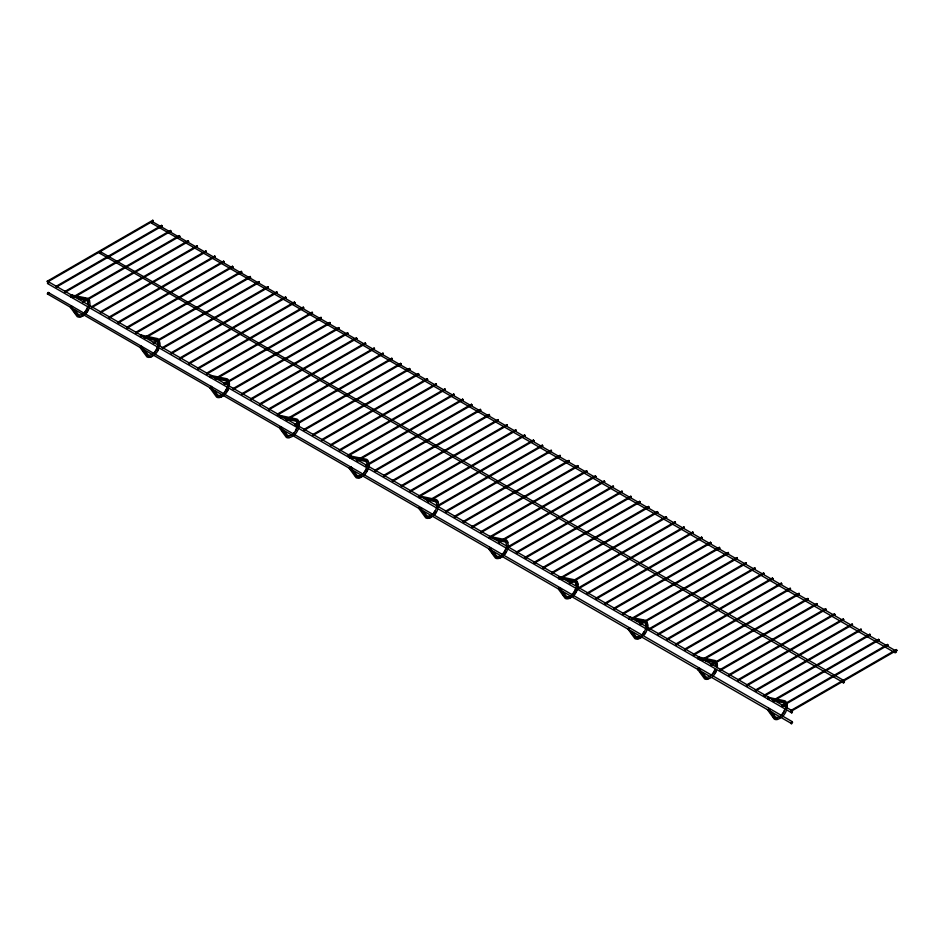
<?xml version="1.0" encoding="UTF-8"?>
<svg xmlns="http://www.w3.org/2000/svg" width="944" height="944" viewBox="0 0 944 944"><rect width="100%" height="100%" fill="white"/><g stroke="black" fill="none" stroke-linecap="round" stroke-linejoin="round"><path stroke-width="1.42" d="M70.611 295.519L70.977 297.053L73.844 297.643M210.028 376.007L210.394 377.553L211.692 376.963M281.406 417.213L280.309 415.643M419.16 496.745L419.525 498.29L420.823 497.712M699.669 658.7L699.303 657.154L698.005 657.744M47.377 283.058L48.793 281.56L48.793 282.917L47.613 283.589L791.78 712.838L792.37 712.224L792.37 710.867L48.203 281.619M48.793 293.773L47.377 293.914L48.203 292.475L49.029 292.959M100.206 253.511L99.38 253.027L100.206 251.588L100.796 252.886M152.22 223.48L151.63 222.182L153.046 222.052M792.618 722.266L791.202 723.753L791.202 722.408L792.37 721.723L48.203 292.475M894.971 652.304L896.387 650.817L896.387 652.174L895.207 652.847L151.382 223.008M211.692 387.831L211.586 386.462L210.783 386.379M698.005 668.6L698.112 669.969L704.613 678.878A10.573 6.101 -60 0 0 707.965 679.173M47.2 281.241L47.908 281.985L47.2 281.241L152.798 220.271L153.093 221.262L152.798 220.271M56.05 286.351L56.758 287.094L56.05 286.351L161.648 225.38L161.943 226.371L161.648 225.38M64.9 291.46L65.608 292.203L64.9 291.46L170.51 230.489L170.805 231.481L170.51 230.489M73.762 296.569L74.47 297.325L73.762 296.569L179.36 235.599L179.655 236.59L179.36 235.599M82.612 301.679L83.32 302.434L82.612 301.679L188.21 240.708L188.505 241.699L188.21 240.708M91.462 306.788L92.17 307.543L91.462 306.788L197.06 245.829L197.355 246.809L197.06 245.829M100.312 311.909L101.02 312.653L100.312 311.909L205.91 250.939L206.205 251.918L205.91 250.939M109.162 317.019L109.87 317.762L109.162 317.019L214.772 256.048L215.055 257.028L214.772 256.048M118.012 322.128L118.732 322.872L118.012 322.128L223.622 261.158L223.917 262.149L223.622 261.158M126.874 327.238L127.582 327.981L126.874 327.238L232.472 266.267L232.767 267.258L232.472 266.267M135.724 332.347L136.432 333.09L135.724 332.347L241.322 271.376L241.617 272.368L241.322 271.376M144.574 337.456L145.282 338.2L144.574 337.456L250.172 276.486L250.467 277.477L250.172 276.486M153.424 342.566L154.132 343.321L153.424 342.566L259.034 281.595L259.317 282.586L259.034 281.595M162.274 347.675L162.982 348.43L162.274 347.675L267.884 286.716L268.179 287.696L267.884 286.716M171.135 352.785L171.843 353.54L171.135 352.785L276.734 291.826L277.029 292.805L276.734 291.826M179.985 357.906L180.693 358.649L179.985 357.906L285.584 296.935L285.879 297.915L285.584 296.935M188.835 363.015L189.543 363.759L188.835 363.015L294.434 302.045L294.729 303.036L294.434 302.045M197.685 368.125L198.393 368.868L197.685 368.125L303.284 307.154L303.579 308.145L303.284 307.154M206.535 373.234L207.243 373.977L206.535 373.234L312.145 312.263L312.429 313.255L312.145 312.263M215.397 378.343L216.105 379.087L215.397 378.343L320.995 317.373L321.29 318.364L320.995 317.373M224.247 383.453L224.955 384.208L224.247 383.453L329.845 322.482L330.14 323.473L329.845 322.482M233.097 388.562L233.805 389.317L233.097 388.562L338.695 327.592L338.99 328.583L338.695 327.592M241.947 393.672L242.655 394.427L241.947 393.672L347.545 332.713L347.84 333.692L347.545 332.713M250.797 398.781L251.505 399.536L250.797 398.781L356.407 337.822L356.69 338.802L356.407 337.822M259.647 403.902L260.355 404.646L259.647 403.902L365.257 342.932L365.552 343.911L365.257 342.932M268.509 409.012L269.217 409.755L268.509 409.012L374.107 348.041L374.402 349.032L374.107 348.041M277.359 414.121L278.067 414.864L277.359 414.121L382.957 353.15L383.252 354.142L382.957 353.15M286.209 419.23L286.917 419.974L286.209 419.23L391.807 358.26L392.102 359.251L391.807 358.26M295.059 424.34L295.767 425.083L295.059 424.34L400.657 363.369L400.952 364.36L400.657 363.369M303.909 429.449L304.617 430.204L303.909 429.449L409.519 368.479L409.814 369.47L409.519 368.479M312.771 434.559L313.479 435.314L312.771 434.559L418.369 373.588L418.664 374.579L418.369 373.588M321.621 439.668L322.329 440.423L321.621 439.668L427.219 378.709L427.514 379.689L427.219 378.709M330.471 444.789L331.179 445.533L330.471 444.789L436.069 383.819L436.364 384.798L436.069 383.819M339.321 449.899L340.029 450.642L339.321 449.899L444.919 388.928L445.214 389.907L444.919 388.928M348.171 455.008L348.879 455.751L348.171 455.008L453.781 394.037L454.064 395.029L453.781 394.037M357.021 460.117L357.741 460.861L357.021 460.117L462.631 399.147L462.926 400.138L462.631 399.147M365.883 465.227L366.591 465.97L365.883 465.227L471.481 404.256L471.776 405.247L471.481 404.256M374.733 470.336L375.441 471.08L374.733 470.336L480.331 409.366L480.626 410.357L480.331 409.366M383.583 475.446L384.291 476.201L383.583 475.446L489.181 414.475L489.476 415.466L489.181 414.475M392.433 480.555L393.141 481.31L392.433 480.555L498.043 419.596L498.326 420.576L498.043 419.596M401.283 485.664L401.991 486.42L401.283 485.664L506.893 424.706L507.188 425.685L506.893 424.706M410.144 490.786L410.852 491.529L410.144 490.786L515.743 429.815L516.038 430.794L515.743 429.815M418.994 495.895L419.702 496.638L418.994 495.895L524.593 434.924L524.888 435.916L524.593 434.924M427.844 501.004L428.552 501.748L427.844 501.004L533.443 440.034L533.738 441.025L533.443 440.034M436.694 506.114L437.402 506.857L436.694 506.114L542.293 445.143L542.588 446.134L542.293 445.143M445.544 511.223L446.252 511.967L445.544 511.223L551.154 450.253L551.438 451.244L551.154 450.253M454.406 516.333L455.114 517.088L454.406 516.333L560.004 455.362L560.299 456.353L560.004 455.362M463.256 521.442L463.964 522.197L463.256 521.442L568.854 460.471L569.149 461.463L568.854 460.471M472.106 526.551L472.814 527.307L472.106 526.551L577.704 465.593L577.999 466.572L577.704 465.593M480.956 531.661L481.664 532.416L480.956 531.661L586.554 470.702L586.849 471.681L586.554 470.702M489.806 536.782L490.514 537.525L489.806 536.782L595.416 475.811L595.699 476.791L595.416 475.811M498.656 541.891L499.364 542.635L498.656 541.891L604.266 480.921L604.561 481.912L604.266 480.921M507.518 547.001L508.226 547.744L507.518 547.001L613.116 486.03L613.411 487.021L613.116 486.03M516.368 552.11L517.076 552.854L516.368 552.11L621.966 491.14L622.261 492.131L621.966 491.14M525.218 557.22L525.926 557.963L525.218 557.22L630.816 496.249L631.111 497.24L630.816 496.249M534.068 562.329L534.776 563.084L534.068 562.329L639.666 501.358L639.961 502.35L639.666 501.358M542.918 567.438L543.626 568.194L542.918 567.438L648.528 506.468L648.823 507.459L648.528 506.468M551.78 572.548L552.488 573.303L551.78 572.548L657.378 511.589L657.673 512.568L657.378 511.589M560.63 577.669L561.338 578.412L560.63 577.669L666.228 516.698L666.523 517.678L666.228 516.698M569.48 582.778L570.188 583.522L569.48 582.778L675.078 521.808L675.373 522.787L675.078 521.808M578.33 587.888L579.038 588.631L578.33 587.888L683.928 526.917L684.223 527.908L683.928 526.917M587.18 592.997L587.888 593.741L587.18 592.997L692.79 532.027L693.073 533.018L692.79 532.027M596.03 598.107L596.738 598.85L596.03 598.107L701.64 537.136L701.935 538.127L701.64 537.136M604.892 603.216L605.6 603.959L604.892 603.216L710.49 542.245L710.785 543.237L710.49 542.245M613.742 608.325L614.45 609.081L613.742 608.325L719.34 547.355L719.635 548.346L719.34 547.355M622.592 613.435L623.3 614.19L622.592 613.435L728.19 552.476L728.485 553.455L728.19 552.476M631.442 618.544L632.15 619.299L631.442 618.544L737.052 557.585L737.335 558.565L737.052 557.585M640.292 623.665L641 624.409L640.292 623.665L745.902 562.695L746.197 563.674L745.902 562.695M649.153 628.775L649.861 629.518L649.153 628.775L754.752 567.804L755.047 568.795L754.752 567.804M658.003 633.884L658.711 634.628L658.003 633.884L763.602 572.914L763.897 573.905L763.602 572.914M666.853 638.994L667.561 639.737L666.853 638.994L772.452 578.023L772.747 579.014L772.452 578.023M675.703 644.103L676.411 644.846L675.703 644.103L781.302 583.132L781.597 584.124L781.302 583.132M684.553 649.212L685.261 649.968L684.553 649.212L790.163 588.242L790.447 589.233L790.163 588.242M693.415 654.322L694.123 655.077L693.415 654.322L799.013 593.351L799.308 594.342L799.013 593.351M702.265 659.431L702.973 660.186L702.265 659.431L807.863 598.472L808.158 599.452L807.863 598.472M711.115 664.541L711.823 665.296L711.115 664.541L816.713 603.582L817.008 604.561L816.713 603.582M719.965 669.662L720.673 670.405L719.965 669.662L825.563 608.691L825.858 609.671L825.563 608.691M728.815 674.771L729.523 675.515L728.815 674.771L834.425 613.801L834.708 614.792L834.425 613.801M737.665 679.881L738.373 680.624L737.665 679.881L843.275 618.91L843.57 619.901L843.275 618.91M746.527 684.99L747.235 685.733L746.527 684.99L852.125 624.019L852.42 625.011L852.125 624.019M755.377 690.099L756.085 690.843L755.377 690.099L860.975 629.129L861.27 630.12L860.975 629.129M764.227 695.209L764.935 695.964L764.227 695.209L869.825 634.238L870.12 635.229L869.825 634.238M773.077 700.318L773.785 701.073L773.077 700.318L878.675 639.348L878.97 640.339L878.675 639.348M781.927 705.428L782.635 706.183L781.927 705.428L887.537 644.469L887.832 645.448L887.537 644.469M790.789 710.549L791.497 711.292L790.789 710.549L896.387 649.578L896.682 650.558L896.387 649.578M140.326 335.757L141.612 335.179L157.506 338.589A10.573 6.101 -60 0 1 159.442 345.811M558.588 577.244L559.886 576.666L575.769 580.064A10.573 6.101 -60 0 1 577.952 584.902M560.24 578.2L558.954 578.79L558.494 578.141M791.78 710.926L790.954 712.366L791.78 712.838M843.794 680.895L843.204 682.878L844.373 682.193L844.373 680.836L100.206 251.588M70.611 306.375L72.535 306.564L71.52 307.827L70.34 307.142M419.16 507.612L421.095 507.801L420.068 509.052L418.9 508.379M490.538 548.818L488.603 548.629M699.669 669.556L698.112 669.969M47.613 281.961L153.211 220.99M56.463 287.07L162.073 226.1M65.325 292.18L170.923 231.209M74.175 297.289L179.773 236.319M83.025 302.399L188.623 241.428M91.875 307.508L197.473 246.537M100.725 312.617L206.335 251.659M109.575 317.739L215.185 256.768M118.437 322.848L224.035 261.877M127.287 327.957L232.885 266.987M136.137 333.067L241.735 272.096M144.987 338.176L250.585 277.206M153.837 343.286L259.447 282.315M162.698 348.395L268.297 287.424M171.548 353.504L277.147 292.546M180.398 358.614L285.997 297.655M189.248 363.735L294.847 302.764M198.098 368.844L303.708 307.874M206.948 373.954L312.558 312.983M215.81 379.063L321.408 318.093M224.66 384.173L330.258 323.202M233.51 389.282L339.108 328.311M242.36 394.391L347.97 333.421M251.21 399.501L356.82 338.542M260.072 404.622L365.67 343.651M268.922 409.731L374.52 348.761M277.772 414.841L383.37 353.87M286.622 419.95L392.22 358.98M295.472 425.06L401.082 364.089M304.334 430.169L409.932 369.198M313.184 435.278L418.782 374.308M322.034 440.388L427.632 379.417M330.884 445.497L436.482 384.538M339.734 450.618L445.344 389.648M348.584 455.728L454.194 394.757M357.446 460.837L463.044 399.867M366.296 465.947L471.894 404.976M375.146 471.056L480.744 410.085M383.996 476.165L489.594 415.195M392.846 481.275L498.456 420.304M401.707 486.384L507.306 425.425M410.557 491.494L516.156 430.535M419.407 496.615L525.006 435.644M428.257 501.724L533.856 440.754M437.107 506.834L542.717 445.863M445.957 511.943L551.567 450.972M454.819 517.052L560.417 456.082M463.669 522.162L569.267 461.191M472.519 527.271L578.117 466.301M481.369 532.381L586.979 471.422M490.219 537.502L595.829 476.531M499.081 542.611L604.679 481.641M507.931 547.721L613.529 486.75M516.781 552.83L622.379 491.859M525.631 557.939L631.229 496.969M534.481 563.049L640.091 502.078M543.343 568.158L648.941 507.188M552.193 573.268L657.791 512.297M561.043 578.377L666.641 517.418M569.893 583.498L675.491 522.528M578.743 588.608L684.353 527.637M587.593 593.717L693.203 532.746M596.455 598.826L702.053 537.856M605.305 603.936L710.903 542.965M614.155 609.045L719.753 548.075M623.005 614.155L728.603 553.184M631.855 619.264L737.465 558.305M640.716 624.373L746.315 563.415M649.566 629.495L755.165 568.524M658.416 634.604L764.015 573.633M667.266 639.713L772.865 578.743M676.116 644.823L781.726 583.852M684.966 649.932L790.576 588.962M693.828 655.042L799.426 594.071M702.678 660.151L808.276 599.18M711.528 665.26L817.126 604.302M720.378 670.382L825.988 609.411M729.228 675.491L834.838 614.52M738.09 680.6L843.688 619.63M746.94 685.71L852.538 624.739M755.79 690.819L861.388 629.849M764.64 695.929L870.238 634.958M773.49 701.038L879.1 640.067M782.352 706.147L887.95 645.177M791.202 711.257L896.8 650.298M71.178 294.906L87.792 298.339A10.573 6.101 -60 0 1 89.727 301.089M70.977 297.053L71.697 297.089M141.411 337.327L140.231 336.654M210.606 375.393L227.209 378.827A10.573 6.101 -60 0 1 229.144 386.049M280.828 417.826L279.66 417.142M350.023 455.893L366.638 459.327A10.573 6.101 -60 0 1 368.573 462.076M349.363 457.392L350.543 458.076M489.452 536.393L506.055 539.815A10.573 6.101 -60 0 1 507.99 542.576M489.96 538.564L488.791 537.891M628.869 616.88L645.484 620.314A10.573 6.101 -60 0 1 647.419 627.536M628.657 619.028L629.388 619.063M697.923 658.629L699.091 659.313M786.092 701.911A10.573 6.101 -60 0 0 784.901 700.814L768.286 697.38L767.637 698.879L768.805 699.551M141.069 346.129L142.249 346.814M140.054 347.392L141.222 348.065M209.769 387.642L210.937 388.314M281.666 427.302L279.743 427.113L279.849 428.482L280.651 428.564M349.186 468.13L350.354 468.814M489.629 547.367L490.797 548.051M559.344 587.616L561.645 589.906M558.317 588.879L559.497 589.552M629.849 627.949L628.031 629.117L634.911 638.628A10.573 6.101 -60 0 0 642.121 636.693M628.409 629.719L629.2 629.801M698.761 668.116L699.941 668.789M768.475 708.354L769.643 709.038M767.448 709.617L768.628 710.289M75.142 297.065L86.659 299.413A9.393 5.416 -60 0 1 89.751 306.257M78.151 298.528L85.338 299.991M143.417 337.02L156.362 339.663A9.393 5.416 -60 0 1 159.453 346.495M149.305 339.061L156.315 340.631M213.132 377.258L226.076 379.913A9.393 5.416 -60 0 1 229.168 386.745M216.141 378.721L226.029 380.88A8.201 4.732 -60 0 1 227.728 384.633M281.041 415.679L296.923 419.077A10.573 6.101 -60 0 1 298.859 421.826M282.834 417.508L295.791 420.163A9.393 5.416 -60 0 1 299.047 425.909A9.393 5.416 -60 0 1 294.186 435.125M287.283 419.266L295.743 421.13A8.201 4.732 -60 0 1 297.443 424.883M352.549 457.757L365.493 460.401A9.393 5.416 -60 0 1 368.762 466.159A9.393 5.416 -60 0 1 363.9 475.375M349.823 458.041L352.69 458.631M358.437 459.811L365.446 461.38A8.201 4.732 -60 0 1 367.145 465.132M423.703 498.302L435.208 500.65A9.393 5.416 -60 0 1 438.299 507.494M426.712 499.765L435.16 501.618A8.201 4.732 -60 0 1 436.86 505.382M491.977 538.245L504.922 540.9A9.393 5.416 -60 0 1 508.238 545.62M496.426 540.003L504.875 541.868A8.201 4.732 -60 0 1 506.574 545.632M561.68 578.495L574.625 581.15A9.393 5.416 -60 0 1 577.728 587.982M558.954 578.79L561.822 579.368M567.568 580.548L574.577 582.118A8.201 4.732 -60 0 1 576.288 585.87M632.834 619.04L644.339 621.4M635.843 620.503L644.292 622.367A8.201 4.732 -60 0 1 645.991 626.12M699.303 657.154L715.186 660.564A10.573 6.101 -60 0 1 716.378 661.661M701.109 658.995L714.053 661.638A9.393 5.416 -60 0 1 717.369 666.37M698.371 659.278L701.25 659.868M705.557 660.753L714.006 662.617M772.251 699.539L783.768 701.888A9.393 5.416 -60 0 1 786.859 708.732M776.7 701.286L783.721 702.855A8.201 4.732 -60 0 1 785.42 706.619M152.22 221.569L895.797 650.876M99.38 253.027L843.794 682.819M47.377 293.914L791.78 723.706M769.018 697.404L769.466 698.053M629.589 616.904L630.037 617.565M559.886 576.666L560.335 577.315M420.906 496.815L420.458 496.166L436.34 499.577A10.573 6.101 -60 0 1 438.276 502.326M350.743 455.917L351.203 456.566M211.326 375.429L211.775 376.078M141.612 335.179L142.06 335.828M71.909 294.929L72.358 295.578M771.531 711.764L775.508 717.074A8.201 4.732 -60 0 0 785.219 708.46M770.139 710.915L774.694 717.593A9.393 5.416 -60 0 0 780.44 718.113M768.475 709.959L770.752 713.298M767.826 710.218L774.328 719.127A10.573 6.101 -60 0 0 777.679 719.422M702.584 672.624L705.805 676.824A8.201 4.732 -60 0 0 709.9 676.423M700.424 670.677L704.979 677.355A9.393 5.416 -60 0 0 710.738 677.863M699.528 670.83L701.805 674.169M632.869 632.374L636.091 636.575A8.201 4.732 -60 0 0 640.197 636.173M631.477 631.536L635.277 637.106A9.393 5.416 -60 0 0 641.023 637.613M630.58 631.689L632.091 633.92M563.155 592.124L566.376 596.325A8.201 4.732 -60 0 0 570.483 595.924M560.24 589.068L565.562 596.856A9.393 5.416 -60 0 0 571.309 597.363M558.588 588.1L560.099 590.33M561.621 592.561L563.898 595.9M558.695 589.469L565.196 598.378A10.573 6.101 -60 0 0 570.483 597.859M493.452 551.874L496.662 556.087A8.201 4.732 -60 0 0 500.768 555.674M491.293 549.927L495.848 556.606A9.393 5.416 -60 0 0 501.594 557.125M491.907 552.311L494.196 555.65M488.98 549.231L495.482 558.128A10.573 6.101 -60 0 0 502.704 556.193M423.738 511.624L426.959 515.837A8.201 4.732 -60 0 0 436.659 507.223M421.579 509.677L426.133 516.356A9.393 5.416 -60 0 0 431.892 516.875M419.266 508.981L425.768 517.89A10.573 6.101 -60 0 0 431.054 517.359M352.513 469.168L351.003 466.95L351.38 467.551M354.779 472.484L357.245 475.587A8.201 4.732 -60 0 0 361.351 475.186M351.876 469.439L356.431 476.118A9.393 5.416 -60 0 0 362.177 476.626M350.212 468.472L351.734 470.702M349.563 468.731L356.065 477.64A10.573 6.101 -60 0 0 361.351 477.109M284.321 431.137L287.531 435.337A8.201 4.732 -60 0 0 291.637 434.936M282.162 429.19L286.716 435.868A9.393 5.416 -60 0 0 292.463 436.376M281.265 429.343L283.542 432.682M279.849 428.482L286.351 437.391A10.573 6.101 -60 0 0 289.702 437.686M214.607 390.887L217.828 395.088A8.201 4.732 -60 0 0 221.923 394.686M212.447 388.94L217.002 395.619A9.393 5.416 -60 0 0 228.507 388.975M210.134 388.232L216.636 397.141A10.573 6.101 -60 0 0 221.923 396.622M144.137 349.528L148.114 354.85A8.201 4.732 -60 0 0 152.22 354.437M142.745 348.69L147.299 355.369A9.393 5.416 -60 0 0 153.046 355.888M142.603 349.964L144.88 353.304M140.432 347.994L146.934 356.891A10.573 6.101 -60 0 0 152.22 356.372M75.178 310.399L78.399 314.6A8.201 4.732 -60 0 0 88.111 305.986M73.785 309.561L77.585 315.119A9.393 5.416 -60 0 0 83.332 315.638M73.644 310.824L75.166 313.054M70.717 307.744L77.219 316.653A10.573 6.101 -60 0 0 84.441 314.718M560.134 587.699L560.512 588.301M158.793 348.737A9.393 5.416 -60 0 1 154.769 354.637M158.686 348.324A10.573 6.101 -60 0 1 157.506 350.79M157.235 341.492A8.201 4.732 -60 0 1 158.014 344.395M157.825 346.236A8.201 4.732 -60 0 1 153.719 353.339M157.801 341.575A9.393 5.416 -60 0 1 157.801 345.539M157.129 347.77A9.393 5.416 -60 0 1 153.105 353.67M784.535 709.994A9.393 5.416 -60 0 1 782.104 714.207M775.461 718.042A9.393 5.416 -60 0 1 773.03 716.638M786.199 710.962A9.393 5.416 -60 0 1 782.163 716.862M786.836 703.563A10.573 6.101 -60 0 1 786.836 708.035M577.055 590.212A9.393 5.416 -60 0 1 573.032 596.112M576.949 589.799A10.573 6.101 -60 0 1 574.223 594.543M576.088 587.723A8.201 4.732 -60 0 1 571.981 594.826M576.064 583.062A9.393 5.416 -60 0 1 576.288 584.914M575.403 589.257A9.393 5.416 -60 0 1 571.368 595.157M569.645 596.407A9.393 5.416 -60 0 1 567.934 597.139M299.118 423.915A10.573 6.101 -60 0 1 298.859 426.299M297.242 426.735A8.201 4.732 -60 0 1 293.136 433.839M296.558 428.269A9.393 5.416 -60 0 1 295.496 430.464M294.127 432.482A9.393 5.416 -60 0 1 292.522 434.169M366.272 468.519A9.393 5.416 -60 0 1 363.841 472.72M360.514 475.67A9.393 5.416 -60 0 1 358.803 476.401M355.829 476.13A9.393 5.416 -60 0 1 354.767 475.151M368.821 464.165A10.573 6.101 -60 0 1 368.573 466.548M367.818 469.062A10.573 6.101 -60 0 1 366.638 471.528M366.378 468.932A8.201 4.732 -60 0 1 362.85 474.089M437.638 509.725A9.393 5.416 -60 0 1 433.603 515.625M434.924 510.964A9.393 5.416 -60 0 1 433.544 512.97M430.228 515.92A9.393 5.416 -60 0 1 425.532 516.38M436.34 511.778A10.573 6.101 -60 0 1 434.795 514.043M645.72 621.813A9.393 5.416 -60 0 1 647.431 628.232M646.77 630.462A9.393 5.416 -60 0 1 644.339 634.675M645.484 632.527A10.573 6.101 -60 0 1 643.926 634.793M645.79 627.972A8.201 4.732 -60 0 1 641.696 635.076M645.779 623.3A9.393 5.416 -60 0 1 646.003 625.164M644.056 631.701A9.393 5.416 -60 0 1 642.687 633.719M637.648 637.389A9.393 5.416 -60 0 1 636.044 637.542M642.687 620.432A9.393 5.416 -60 0 1 644.056 620.857M716.484 670.712A9.393 5.416 -60 0 1 712.449 676.612M717.121 663.313A10.573 6.101 -60 0 1 717.121 667.786M716.378 670.299A10.573 6.101 -60 0 1 715.186 672.765M714.927 663.467A8.201 4.732 -60 0 1 715.705 666.37M714.927 670.169A8.201 4.732 -60 0 1 711.398 675.326M715.481 663.549A9.393 5.416 -60 0 1 715.717 665.402M714.82 669.756A9.393 5.416 -60 0 1 710.797 675.656M228.401 388.562A10.573 6.101 -60 0 1 227.209 391.04M227.528 386.485A8.201 4.732 -60 0 1 223.433 393.589M226.843 388.019A9.393 5.416 -60 0 1 224.412 392.232M507.353 549.974A9.393 5.416 -60 0 1 503.317 555.863M506.055 552.028A10.573 6.101 -60 0 1 504.509 554.293M506.373 547.473A8.201 4.732 -60 0 1 502.267 554.576M506.35 546.777A9.393 5.416 -60 0 1 501.653 554.907M89.078 308.487A9.393 5.416 -60 0 1 85.054 314.387M87.792 310.541A10.573 6.101 -60 0 1 86.246 312.806M86.612 300.381A8.201 4.732 -60 0 1 88.311 304.145M88.087 301.325A9.393 5.416 -60 0 1 88.311 303.177M87.426 307.532A9.393 5.416 -60 0 1 84.995 311.732M84.995 298.457A9.393 5.416 -60 0 1 86.364 298.882"/></g></svg>
